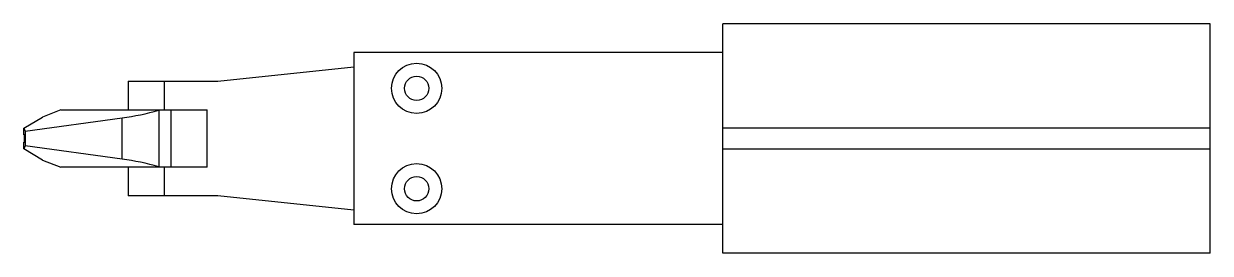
# Paper-space layout '_Bottom' of a CAD drawing. Header units: millimetres. Extents: x -104 to 61, y 36 to 68.
import ezdxf

# ---------------------------------------------------------------- set-up
doc = ezdxf.new("R2010")
doc.units = ezdxf.units.MM

psp = doc.layouts.new('_Bottom')

# ---------------------------------------------------------------- linework, layer by layer
at = {"color": 7, "linetype": 'Continuous', "lineweight": 25}
for p, q in [((-6.65, 36.39), (-6.65, 68.39)), ((61.35, 68.39), (-6.65, 68.39)), ((61.35, 36.39), (61.35, 68.39)), ((-58.15, 64.39), (-58.15, 40.39)), ((-6.65, 64.39), (-58.15, 64.39)), ((-77.15, 60.39), (-58.15, 62.39)), ((-89.65, 60.39), (-77.15, 60.39)), ((-89.65, 60.39), (-89.65, 56.39)), ((-84.65, 60.39), (-84.65, 56.39)), ((-99.03, 56.39), (-101.61, 55.39)), ((-99.03, 56.39), (-78.65, 56.39)), ((-85.37, 56.34), (-85.19, 56.39)), ((-85.37, 56.34), (-85.37, 48.45)), ((-83.7, 56.39), (-83.7, 48.39)), ((-78.65, 48.39), (-78.65, 56.39)), ((-104.23, 53.83), (-101.61, 55.39)), ((-104.05, 53.42), (-90.51, 55.27)), ((-90.51, 49.52), (-90.51, 55.27)), ((-104.23, 53.83), (-104.05, 53.42)), ((-104.23, 52.89), (-104.23, 53.83)), ((-104.05, 53.42), (-104.05, 51.37)), ((61.35, 53.85), (-6.65, 53.85)), ((-104.12, 52.89), (-104.23, 52.89)), ((-104.23, 50.96), (-104.23, 51.89)), ((-104.23, 51.89), (-104.12, 51.89)), ((-104.05, 51.37), (-104.23, 50.96)), ((-104.12, 51.89), (-104.12, 52.89)), ((-90.51, 49.52), (-104.05, 51.37)), ((-101.61, 49.39), (-104.23, 50.96)), ((61.35, 50.93), (-6.65, 50.93)), ((-101.61, 49.39), (-99.03, 48.39)), ((-78.65, 48.39), (-99.03, 48.39)), ((-89.65, 48.39), (-89.65, 44.39)), ((-85.19, 48.39), (-85.37, 48.45)), ((-84.65, 48.39), (-84.65, 44.39)), ((-77.15, 44.39), (-89.65, 44.39)), ((-58.15, 42.39), (-77.15, 44.39)), ((-6.65, 40.39), (-58.15, 40.39)), ((61.35, 36.39), (-6.65, 36.39))]:
    psp.add_line(p, q, dxfattribs=at)
for centre, radius in [((-49.4, 59.39), 3.5), ((-49.4, 59.39), 1.7), ((-49.4, 45.39), 3.5), ((-49.4, 45.39), 1.7)]:
    psp.add_circle(centre, radius, dxfattribs=at)
for centre, start, end in [((-94.94, 89.48), 277.3806, 286.106), ((-94.94, 15.31), 73.894, 82.6194)]:
    psp.add_arc(centre, 34.49, start, end, dxfattribs=at)

doc.saveas('drawing.dxf')
